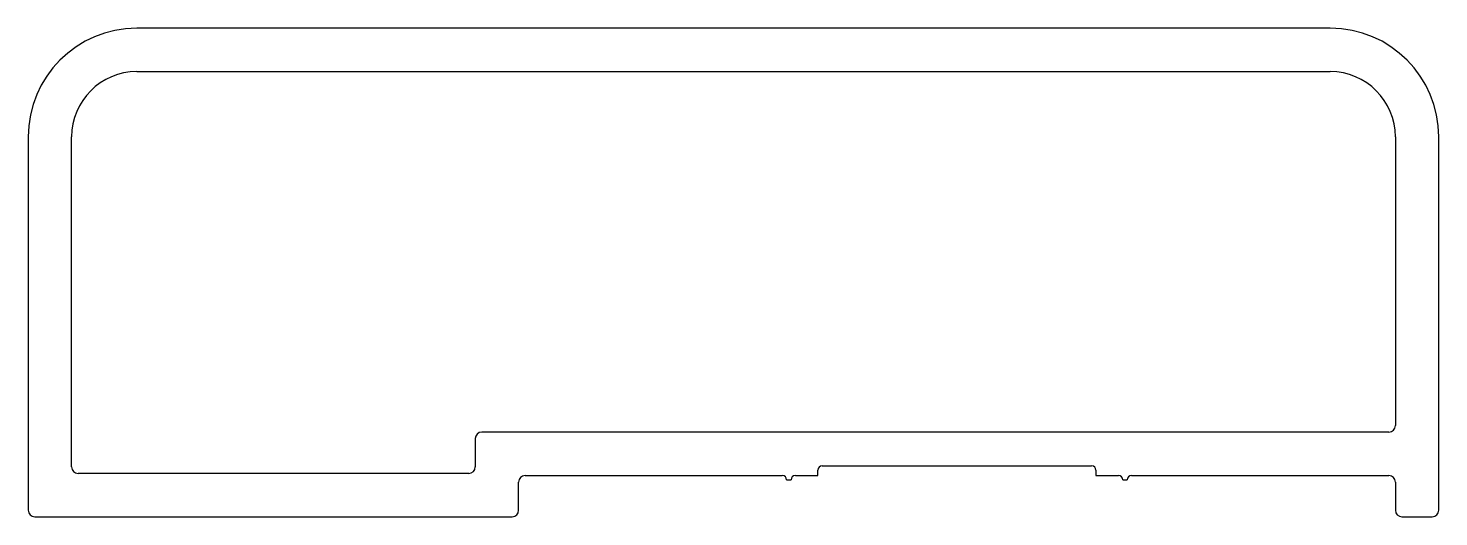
# Model space of a CAD drawing. Extents: x -44 to 38.6, y -1.9 to 26.7.
import ezdxf

# ---------------------------------------------------------------- set-up
doc = ezdxf.new("R2010")
doc.units = 0
doc.header["$MEASUREMENT"] = 0
doc.layers.get('0').update_dxf_attribs({"linetype": 'CONTINUOUS'})

msp = doc.modelspace()

# ---------------------------------------------------------------- linework, layer by layer
for p, q in [((32.224, 26.683), (-37.626, 26.683)), ((-37.626, 24.143), (32.224, 24.143)), ((-43.976, 20.333), (-43.976, -1.511)), ((-41.436, 1.029), (-41.436, 20.333)), ((36.034, 20.333), (36.034, 3.442)), ((38.574, -1.511), (38.574, 20.333)), ((-17.814, 2.68), (-17.814, 1.029)), ((35.653, 3.061), (-17.433, 3.061)), ((2.236, 0.775), (2.236, 0.838)), ((2.49, 1.092), (18.259, 1.092)), ((18.513, 0.838), (18.513, 0.521)), ((-18.195, 0.648), (-41.055, 0.648)), ((-15.274, -1.511), (-15.274, 0.14)), ((-14.893, 0.521), (0.156, 0.521)), ((0.41, 0.267), (0.664, 0.267)), ((0.918, 0.521), (2.236, 0.521)), ((2.236, 0.521), (2.236, 0.775)), ((18.513, 0.521), (19.832, 0.521)), ((20.086, 0.267), (20.34, 0.267)), ((20.594, 0.521), (35.653, 0.521)), ((36.034, 0.14), (36.034, -1.511)), ((-43.595, -1.892), (-15.655, -1.892)), ((36.415, -1.892), (38.193, -1.892))]:
    msp.add_line(p, q)
for centre, radius, start, end in [((-37.626, 20.333), 6.35, 90, 180), ((32.224, 20.333), 6.35, 0, 90), ((-37.626, 20.333), 3.81, 90, 180), ((32.224, 20.333), 3.81, 0, 90), ((35.653, 3.442), 0.381, 270, 0), ((-17.433, 2.68), 0.381, 90, 180), ((-41.055, 1.029), 0.381, 180, 270), ((-18.195, 1.029), 0.381, 270, 0), ((2.49, 0.838), 0.254, 90, 180), ((18.259, 0.838), 0.254, 360, 90), ((-14.893, 0.14), 0.381, 90, 180), ((0.156, 0.267), 0.254, 360, 90), ((0.918, 0.267), 0.254, 90, 180), ((19.832, 0.267), 0.254, 360, 90), ((20.594, 0.267), 0.254, 90, 180), ((35.653, 0.14), 0.381, 0, 90), ((-43.595, -1.511), 0.381, 180, 270), ((-15.655, -1.511), 0.381, 270, 360), ((36.415, -1.511), 0.381, 180, 270), ((38.193, -1.511), 0.381, 270, 360)]:
    msp.add_arc(centre, radius, start, end)

doc.saveas('drawing.dxf')
